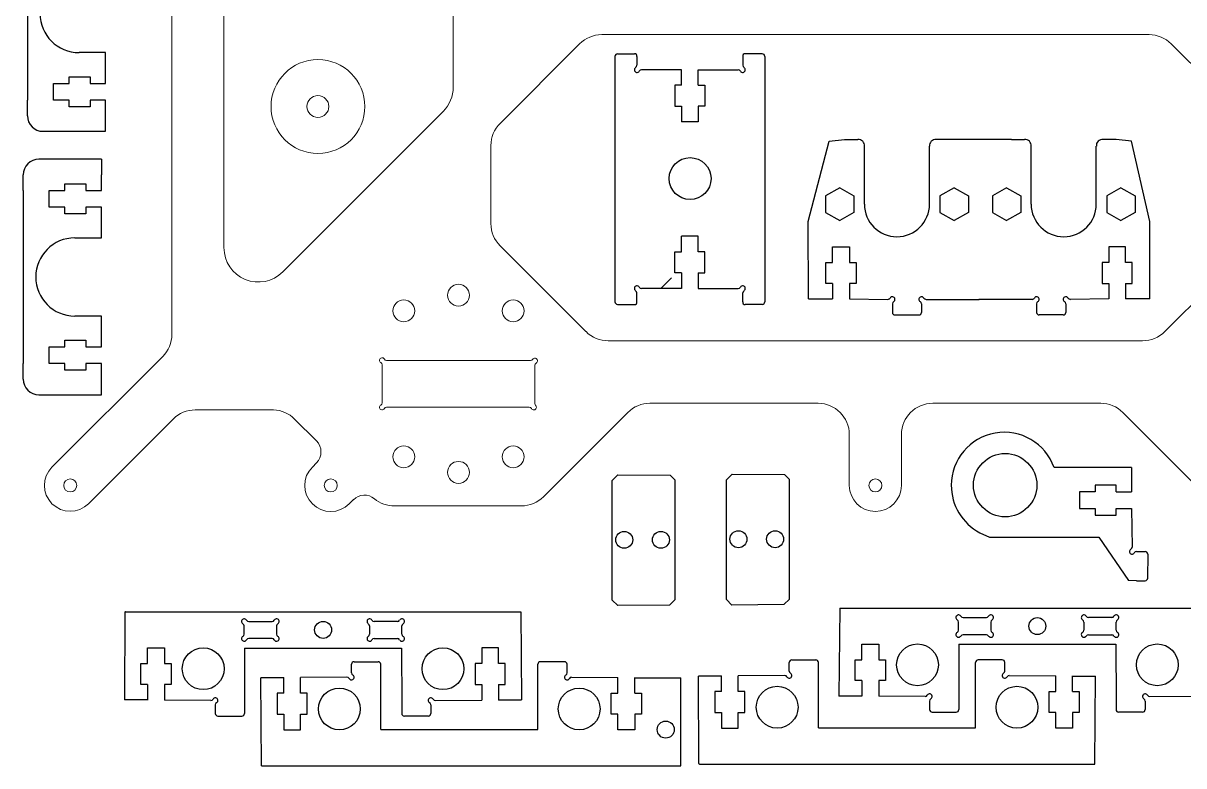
# Model space of a CAD drawing. Header units: millimetres. Extents: x 705 to 1064, y 390 to 812.
# Drawn here: x 710.8 to 933.5, y 398.7 to 541.2 of the extents above; entities that cross this region are included whole.
import ezdxf

# ---------------------------------------------------------------- set-up
doc = ezdxf.new("R2010")
doc.units = ezdxf.units.MM
doc.layers.add('WHITE', color=7, linetype='Continuous', true_color=0xffffff)

# ---------------------------------------------------------------- blocks, each defined once
blk = doc.blocks.new('f')
at = {"linetype": 'ByBlock'}
for p, q in [((395.29, 826.91), (396.8, 829.51)), ((396.8, 829.51), (399.8, 829.51)), ((399.8, 829.51), (401.29, 826.91)), ((395.29, 826.91), (396.8, 824.32)), ((399.8, 824.32), (401.29, 826.91)), ((396.8, 824.32), (399.8, 824.32))]:
    blk.add_line(p, q, dxfattribs=at)
blk = doc.blocks.new('h')
at = {"linetype": 'ByBlock'}
for p, q in [((395.29, 804.97), (396.8, 807.56)), ((396.8, 807.56), (399.8, 807.56)), ((399.8, 807.56), (401.29, 804.97)), ((395.29, 804.97), (396.8, 802.38)), ((399.8, 802.38), (401.29, 804.97)), ((396.8, 802.38), (399.8, 802.38))]:
    blk.add_line(p, q, dxfattribs=at)

msp = doc.modelspace()

# ---------------------------------------------------------------- linework, layer by layer
at = {"color": 7, "linetype": 'Continuous', "lineweight": 15}
for p, q in [((739.29, 481.48), (739.29, 632.51)), ((749.29, 498.13), (749.29, 615.86)), ((793.29, 585.06), (793.29, 528.93)), ((821.77, 539), (926.8, 539)), ((817.53, 537.24), (802.28, 521.98)), ((931.05, 537.24), (946.3, 521.98)), ((760.56, 493.46), (791.36, 524.26)), ((800.52, 502.74), (800.52, 517.74)), ((818.76, 482.01), (802.28, 498.5)), ((929.81, 482.01), (946.3, 498.5)), ((823.01, 480.26), (925.57, 480.26)), ((737.53, 477.24), (716.29, 456)), ((779.64, 475.63), (779.64, 468.36)), ((808.12, 476.5), (780.5, 476.5)), ((808.94, 468.21), (808.94, 475.55)), ((831.03, 468.26), (863.29, 468.26)), ((885.29, 468.26), (917.54, 468.26)), ((758.8, 467), (743.77, 467)), ((780.5, 467.5), (807.87, 467.5)), ((826.79, 466.5), (810.62, 450.33)), ((921.79, 466.5), (937.96, 450.33)), ((723.29, 449), (739.53, 465.24)), ((767.03, 461.05), (762.85, 465.24)), ((869.29, 452.5), (869.29, 462.26)), ((879.29, 452.5), (879.29, 462.26)), ((767.03, 456.81), (766.25, 456.03)), ((773.32, 448.96), (774.13, 449.77)), ((806.38, 448.57), (782, 448.57))]:
    msp.add_line(p, q, dxfattribs=at)
for p, q in [((824.29, 534.81), (824.29, 487.73)), ((824.29, 534.81), (824.29, 487.73)), ((824.8, 535.33), (828.05, 535.33)), ((824.8, 535.33), (828.05, 535.33)), ((828.54, 534.83), (828.54, 533.12)), ((828.54, 534.83), (828.54, 533.12)), ((848.83, 534.83), (848.83, 533.12)), ((848.83, 534.83), (848.83, 533.12)), ((852.57, 535.33), (849.32, 535.33)), ((852.57, 535.33), (849.32, 535.33)), ((853.08, 534.81), (853.08, 487.73)), ((853.08, 534.81), (853.08, 487.73)), ((837.06, 532.24), (829.4, 532.26)), ((837.06, 532.24), (829.4, 532.26)), ((840.31, 532.24), (847.97, 532.26)), ((840.31, 532.24), (847.97, 532.26)), ((837.06, 529.28), (837.06, 532.24)), ((837.06, 529.28), (837.06, 532.24)), ((840.31, 529.28), (840.31, 532.24)), ((840.31, 529.28), (840.31, 532.24)), ((865.43, 518.56), (868.39, 518.89)), ((900.39, 518.89), (888.48, 518.89)), ((923.43, 518.56), (920.48, 518.89)), ((861.41, 503.17), (865.43, 518.56)), ((926.97, 503.17), (923.43, 518.56)), ((861.43, 488.31), (861.41, 503.17)), ((926.95, 488.31), (926.97, 503.17)), ((837.06, 493.27), (837.06, 490.32)), ((837.06, 493.27), (837.06, 490.32)), ((840.31, 493.27), (840.31, 490.32)), ((840.31, 493.27), (840.31, 490.32)), ((837.06, 490.32), (829.4, 490.3)), ((837.06, 490.32), (829.4, 490.3)), ((840.31, 490.32), (847.97, 490.3)), ((840.31, 490.32), (847.97, 490.3)), ((866.08, 491.24), (866.08, 488.29)), ((869.3, 491.24), (869.3, 488.29)), ((919.08, 491.24), (919.08, 488.29)), ((922.3, 491.24), (922.3, 488.29)), ((828.54, 487.73), (828.54, 489.43)), ((828.54, 487.73), (828.54, 489.43)), ((848.83, 487.73), (848.83, 489.43)), ((848.83, 487.73), (848.83, 489.43)), ((861.43, 488.31), (866.08, 488.29)), ((926.95, 488.31), (922.3, 488.29)), ((824.8, 487.23), (828.05, 487.23)), ((824.8, 487.23), (828.05, 487.23)), ((852.57, 487.23), (849.32, 487.23)), ((852.57, 487.23), (849.32, 487.23)), ((823.8, 453.47), (824.89, 454.55)), ((823.8, 453.47), (824.89, 454.55)), ((824.89, 454.55), (834.91, 454.5)), ((824.89, 454.55), (834.91, 454.5)), ((834.91, 454.5), (835.87, 453.54)), ((834.91, 454.5), (835.87, 453.54)), ((845.71, 453.59), (846.8, 454.67)), ((845.71, 453.59), (846.8, 454.67)), ((846.8, 454.67), (856.82, 454.62)), ((846.8, 454.67), (856.82, 454.62)), ((856.82, 454.62), (857.78, 453.66)), ((856.82, 454.62), (857.78, 453.66)), ((923.44, 455.93), (908.58, 455.95)), ((923.44, 455.93), (923.46, 451.28)), ((920.51, 451.28), (923.46, 451.28)), ((920.51, 448.06), (923.46, 448.06)), ((894.31, 443.42), (896.19, 442.55)), ((896.19, 442.55), (917.19, 442.55)), ((917.19, 442.55), (922.89, 434.25)), ((924.4, 434.22), (922.89, 434.25)), ((824.86, 429.43), (823.8, 430.49)), ((824.86, 429.43), (823.8, 430.49)), ((835.87, 430.58), (834.81, 429.53)), ((835.87, 430.58), (834.81, 429.53)), ((846.77, 429.55), (845.71, 430.61)), ((846.77, 429.55), (845.71, 430.61)), ((857.78, 430.7), (856.72, 429.65)), ((857.78, 430.7), (856.72, 429.65)), ((730.38, 428.22), (806.24, 428.22)), ((730.38, 428.22), (806.24, 428.22)), ((834.81, 429.53), (824.86, 429.43)), ((834.81, 429.53), (824.86, 429.43)), ((856.72, 429.65), (846.77, 429.55)), ((856.72, 429.65), (846.77, 429.55)), ((867.44, 428.97), (947.87, 428.96)), ((867.44, 428.97), (947.87, 428.96)), ((753.24, 421.28), (753.22, 410.38)), ((753.24, 421.28), (753.22, 410.38)), ((783.38, 421.28), (783.4, 410.38)), ((783.38, 421.28), (783.4, 410.38)), ((890.31, 422.03), (890.29, 411.12)), ((890.31, 422.03), (890.29, 411.12)), ((920.44, 422.03), (920.46, 411.12)), ((920.44, 422.03), (920.46, 411.12)), ((779.38, 405.64), (779.36, 416.55)), ((779.38, 405.64), (779.36, 416.55)), ((809.51, 405.64), (809.53, 416.55)), ((809.51, 405.64), (809.53, 416.55)), ((863.38, 405.98), (863.35, 416.89)), ((863.38, 405.98), (863.35, 416.89)), ((893.51, 405.98), (893.53, 416.89)), ((893.51, 405.98), (893.53, 416.89)), ((734.64, 414.29), (734.64, 411.29)), ((734.64, 414.29), (734.64, 411.29)), ((737.85, 414.29), (737.85, 411.29)), ((737.85, 414.29), (737.85, 411.29)), ((760.77, 415.59), (756.35, 415.58)), ((760.77, 415.59), (756.35, 415.58)), ((760.77, 412.63), (760.77, 415.64)), ((760.77, 412.63), (760.77, 415.64)), ((763.99, 412.63), (763.99, 415.64)), ((763.99, 412.63), (763.99, 415.64)), ((798.77, 414.29), (798.77, 411.29)), ((798.77, 414.29), (798.77, 411.29)), ((801.98, 414.29), (801.98, 411.29)), ((801.98, 414.29), (801.98, 411.29)), ((824.9, 412.63), (824.9, 415.64)), ((824.9, 412.63), (824.9, 415.64)), ((828.12, 412.63), (828.12, 415.64)), ((828.12, 412.63), (828.12, 415.64)), ((828.12, 415.59), (836.96, 415.57)), ((828.12, 415.59), (836.96, 415.57)), ((836.94, 398.71), (836.96, 415.57)), ((836.94, 398.71), (836.96, 415.57)), ((844.77, 415.93), (840.35, 415.92)), ((844.77, 415.93), (840.35, 415.92)), ((844.77, 412.97), (844.77, 415.98)), ((844.77, 412.97), (844.77, 415.98)), ((847.99, 412.97), (847.99, 415.98)), ((847.99, 412.97), (847.99, 415.98)), ((871.7, 415.04), (871.7, 412.03)), ((871.7, 415.04), (871.7, 412.03)), ((874.92, 415.04), (874.92, 412.03)), ((874.92, 415.04), (874.92, 412.03)), ((908.9, 412.97), (908.9, 415.98)), ((908.9, 412.97), (908.9, 415.98)), ((912.12, 412.97), (912.12, 415.98)), ((912.12, 412.97), (912.12, 415.98)), ((912.12, 415.93), (916.54, 415.92)), ((912.12, 415.93), (916.54, 415.92)), ((871.7, 412.08), (867.28, 412.09)), ((871.7, 412.08), (867.28, 412.09)), ((734.64, 411.33), (730.22, 411.34)), ((734.64, 411.33), (730.22, 411.34)), ((801.98, 411.33), (806.4, 411.34)), ((801.98, 411.33), (806.4, 411.34)), ((756.51, 398.7), (836.94, 398.71)), ((756.51, 398.7), (836.94, 398.71)), ((840.51, 399.04), (916.38, 399.04)), ((840.51, 399.04), (916.38, 399.04))]:
    msp.add_line(p, q)
at = {"linetype": 'ByBlock'}
for p, q in [((711.58, 523.45), (711.58, 526.45)), ((711.58, 523.45), (711.58, 526.45)), ((726.59, 520.45), (726.59, 523.45)), ((726.59, 520.45), (726.59, 523.45)), ((868.39, 518.89), (870.89, 518.89)), ((888.48, 518.89), (885.98, 518.89)), ((900.39, 518.89), (902.89, 518.89)), ((920.48, 518.89), (917.98, 518.89)), ((872.18, 506.48), (872.18, 517.58)), ((884.68, 506.48), (884.68, 517.58)), ((904.18, 506.48), (904.18, 517.58)), ((916.68, 506.48), (916.68, 517.58)), ((725.78, 515.1), (725.78, 512.1)), ((725.78, 515.1), (725.78, 512.1)), ((710.77, 509.1), (710.77, 512.1)), ((710.77, 509.1), (710.77, 512.1)), ((710.77, 472.9), (710.77, 475.9)), ((710.77, 472.9), (710.77, 475.9)), ((725.78, 469.9), (725.78, 472.9)), ((725.78, 469.9), (725.78, 472.9))]:
    msp.add_line(p, q, dxfattribs=at)
for points in [[(869.3, 488.29), (876.68, 488.21)], [(884.01, 488.21), (894.21, 488.21)], [(904.37, 488.21), (894.17, 488.21)], [(919.08, 488.29), (911.7, 488.21)], [(878.05, 485.21), (882.64, 485.21)], [(910.33, 485.21), (905.74, 485.21)], [(823.8, 430.49), (823.8, 453.47)], [(823.8, 430.49), (823.8, 453.47)], [(835.87, 430.58), (835.87, 453.54)], [(835.87, 430.58), (835.87, 453.54)], [(845.71, 430.61), (845.71, 453.59)], [(845.71, 430.61), (845.71, 453.59)], [(857.78, 430.7), (857.78, 453.66)], [(857.78, 430.7), (857.78, 453.66)], [(923.46, 448.06), (923.54, 440.68)], [(926.54, 439.31), (926.53, 434.73)], [(730.26, 428.11), (730.22, 411.34)], [(730.26, 428.11), (730.22, 411.34)], [(806.24, 428.22), (806.4, 411.34)], [(806.24, 428.22), (806.4, 411.34)], [(867.44, 428.97), (867.28, 412.09)], [(867.44, 428.97), (867.28, 412.09)], [(753.24, 421.28), (783.38, 421.28)], [(753.24, 421.28), (783.38, 421.28)], [(890.31, 422.03), (920.44, 422.03)], [(890.31, 422.03), (920.44, 422.03)], [(774.26, 418.68), (778.85, 418.68)], [(774.26, 418.68), (778.85, 418.68)], [(814.63, 418.68), (810.04, 418.68)], [(814.63, 418.68), (810.04, 418.68)], [(858.26, 419.02), (862.85, 419.02)], [(858.26, 419.02), (862.85, 419.02)], [(898.63, 419.02), (894.04, 419.02)], [(898.63, 419.02), (894.04, 419.02)], [(756.51, 398.7), (756.35, 415.58)], [(756.51, 398.7), (756.35, 415.58)], [(772.89, 415.68), (763.99, 415.64)], [(772.89, 415.68), (763.99, 415.64)], [(816, 415.68), (824.9, 415.64)], [(816, 415.68), (824.9, 415.64)], [(840.39, 399.16), (840.35, 415.92)], [(840.39, 399.16), (840.35, 415.92)], [(856.89, 416.02), (847.99, 415.98)], [(856.89, 416.02), (847.99, 415.98)], [(899.99, 416.02), (908.9, 415.98)], [(899.99, 416.02), (908.9, 415.98)], [(916.38, 399.04), (916.54, 415.92)], [(916.38, 399.04), (916.54, 415.92)], [(883.82, 411.99), (874.92, 412.03)], [(883.82, 411.99), (874.92, 412.03)], [(926.92, 411.99), (935.83, 412.03)], [(926.92, 411.99), (935.83, 412.03)], [(746.76, 411.24), (737.85, 411.29)], [(746.76, 411.24), (737.85, 411.29)], [(789.86, 411.24), (798.77, 411.29)], [(789.86, 411.24), (798.77, 411.29)], [(748.13, 408.24), (752.71, 408.25)], [(748.13, 408.24), (752.71, 408.25)], [(788.49, 408.24), (783.91, 408.25)], [(788.49, 408.24), (783.91, 408.25)], [(885.19, 408.99), (889.78, 408.99)], [(885.19, 408.99), (889.78, 408.99)], [(925.56, 408.99), (920.97, 408.99)], [(925.56, 408.99), (920.97, 408.99)], [(779.38, 405.64), (809.51, 405.64)], [(779.38, 405.64), (809.51, 405.64)], [(863.38, 405.98), (893.51, 405.98)], [(863.38, 405.98), (893.51, 405.98)]]:
    msp.add_lwpolyline(points)
at = {"color": 7, "linetype": 'Continuous', "lineweight": 15}
for centre, radius in [((767.32, 525.21), 9), ((767.32, 525.21), 2.1), ((794.29, 489), 2.1), ((783.79, 486), 2.1), ((804.79, 486), 2.1), ((783.79, 458), 2.1), ((804.79, 458), 2.1), ((794.29, 455), 2.1), ((719.79, 452.5), 1.25), ((769.79, 452.5), 1.25), ((874.29, 452.5), 1.25)]:
    msp.add_circle(centre, radius, dxfattribs=at)
for centre, radius in [((838.73, 511.39), 4.02), ((838.73, 511.39), 4.02), ((899.19, 452.55), 6.08), ((826.09, 442.06), 1.63), ((826.09, 442.06), 1.63), ((833.14, 442.06), 1.63), ((833.14, 442.06), 1.63), ((848, 442.18), 1.63), ((848, 442.18), 1.63), ((855.05, 442.18), 1.63), ((855.05, 442.18), 1.63), ((768.31, 424.77), 1.62), ((768.31, 424.77), 1.62), ((905.37, 425.51), 1.62), ((905.37, 425.51), 1.62), ((905.37, 425.51), 1.62), ((905.37, 425.51), 1.62), ((745.31, 417.32), 4.01), ((745.31, 417.32), 4.01), ((791.31, 417.32), 4.01), ((791.31, 417.32), 4.01), ((882.37, 418.07), 4.01), ((882.37, 418.07), 4.01), ((928.38, 418.07), 4.01), ((928.38, 418.07), 4.01), ((771.44, 409.6), 4.01), ((771.44, 409.6), 4.01), ((817.45, 409.6), 4.01), ((817.45, 409.6), 4.01), ((855.44, 409.94), 4.01), ((855.44, 409.94), 4.01), ((901.45, 409.94), 4.01), ((901.45, 409.94), 4.01), ((834.05, 405.64), 1.63), ((834.05, 405.64), 1.63)]:
    msp.add_circle(centre, radius)
for centre, radius, start, end in [((821.77, 533), 6, 90, 135), ((926.8, 533), 6, 45, 90), ((786.69, 528.93), 6.6, 315, 360), ((806.52, 517.74), 6, 135, 180), ((806.52, 502.74), 6, 180, 225), ((755.89, 498.13), 6.6, 180.0001, 314.9999), ((733.29, 481.48), 6, 315, 0), ((823.01, 486.26), 6, 225, 270), ((925.57, 486.26), 6, 270, 315), ((779.64, 476.5), 0.5, 30, 240), ((780.5, 477), 0.5, 210, 270), ((808.12, 477), 0.5, 270, 324.6125), ((808.94, 476.42), 0.5, 300, 144.6125), ((779.14, 475.63), 0.5, 0, 60), ((809.44, 475.55), 0.5, 120, 180), ((779.64, 467.5), 0.5, 120, 330), ((779.14, 468.36), 0.5, 300, 0), ((808.74, 467.5), 0.5, 210, 45.573), ((809.44, 468.21), 0.5, 180, 225.573), ((831.03, 462.26), 6, 90, 135.0001), ((863.29, 462.26), 6, 0, 90), ((885.29, 462.26), 6, 90, 180), ((917.54, 462.26), 6, 44.9999, 90), ((743.77, 461), 6, 90, 135), ((758.6, 461), 6, 44.9535, 88.0569), ((780.5, 467), 0.5, 90, 150), ((807.87, 467), 0.5, 30, 90), ((764.91, 458.93), 3, 315, 45), ((719.79, 452.5), 4.95, 135, 315), ((769.79, 452.5), 5, 135, 315), ((874.29, 452.5), 5, 180, 0), ((776.25, 447.64), 3, 50.2898, 135), ((782, 454.57), 6, 230.2898, 270), ((806.38, 454.57), 6, 270, 315.0001)]:
    msp.add_arc(centre, radius, start, end, dxfattribs=at)
for centre, radius, start, end in [((824.84, 534.78), 0.552, 94.5002, 174.3533), ((824.84, 534.78), 0.552, 94.5002, 174.3533), ((828.12, 534.9), 0.427, 349.7748, 99.7328), ((828.12, 534.9), 0.427, 349.7748, 99.7328), ((849.25, 534.9), 0.427, 80.2672, 190.2252), ((849.25, 534.9), 0.427, 80.2672, 190.2252), ((852.53, 534.78), 0.552, 5.6467, 85.4998), ((852.53, 534.78), 0.552, 5.6467, 85.4998), ((824.84, 487.78), 0.552, 185.6467, 265.4998), ((824.84, 487.78), 0.552, 185.6467, 265.4998), ((828.12, 487.65), 0.427, 260.2672, 10.2252), ((828.12, 487.65), 0.427, 260.2672, 10.2252), ((849.25, 487.65), 0.427, 169.7748, 279.7328), ((849.25, 487.65), 0.427, 169.7748, 279.7328), ((852.53, 487.78), 0.552, 274.5002, 354.3533), ((852.53, 487.78), 0.552, 274.5002, 354.3533), ((899.01, 452.52), 10.17, 19.7118, 179.8227), ((899.19, 452.55), 10.35, 180, 241.9235), ((730.36, 428.12), 0.108, 83.2844, 185.4998), ((730.36, 428.12), 0.108, 83.2844, 185.4998), ((840.5, 399.15), 0.108, 174.5002, 276.7156), ((840.5, 399.15), 0.108, 174.5002, 276.7156)]:
    msp.add_arc(centre, radius, start, end)
at = {"linetype": 'ByBlock'}
for centre, radius, start, end in [((871.01, 517.71), 1.18, 353.4384, 95.8605), ((885.86, 517.71), 1.18, 84.1395, 186.5616), ((903.01, 517.71), 1.18, 353.4384, 95.8605), ((917.86, 517.71), 1.18, 84.1395, 186.5616), ((878.43, 506.48), 6.25, 180, 0), ((910.43, 506.48), 6.25, 180, 0)]:
    msp.add_arc(centre, radius, start, end, dxfattribs=at)
at = {"layer": 'WHITE', "linetype": 'Continuous'}
for p, q in [((711.58, 559.65), (711.58, 526.45)), ((711.58, 559.65), (711.58, 526.45)), ((726.59, 535.55), (721.49, 535.55)), ((726.59, 535.55), (721.49, 535.55)), ((726.59, 529.65), (726.59, 535.55)), ((726.59, 529.65), (726.59, 535.55)), ((719.59, 529.65), (719.59, 530.92)), ((719.59, 529.65), (719.59, 530.92)), ((719.59, 530.92), (723.59, 530.92)), ((719.59, 530.92), (723.59, 530.92)), ((723.59, 530.92), (723.59, 529.65)), ((723.59, 530.92), (723.59, 529.65)), ((716.59, 526.45), (716.59, 529.65)), ((716.59, 526.45), (716.59, 529.65)), ((716.59, 529.65), (719.59, 529.65)), ((716.59, 529.65), (719.59, 529.65)), ((723.59, 529.65), (726.59, 529.65)), ((723.59, 529.65), (726.59, 529.65)), ((835.78, 529.28), (835.78, 525.26)), ((835.78, 529.28), (835.78, 525.26)), ((837.06, 529.28), (835.78, 529.28)), ((837.06, 529.28), (835.78, 529.28)), ((840.31, 529.28), (841.59, 529.28)), ((840.31, 529.28), (841.59, 529.28)), ((841.59, 529.28), (841.59, 525.26)), ((841.59, 529.28), (841.59, 525.26)), ((719.59, 526.45), (716.59, 526.45)), ((719.59, 526.45), (716.59, 526.45)), ((719.59, 525.17), (719.59, 526.45)), ((719.59, 525.17), (719.59, 526.45)), ((726.59, 526.45), (723.59, 526.45)), ((726.59, 526.45), (723.59, 526.45)), ((723.59, 526.45), (723.59, 525.17)), ((723.59, 526.45), (723.59, 525.17)), ((726.59, 523.45), (726.59, 526.45)), ((726.59, 523.45), (726.59, 526.45)), ((723.59, 525.17), (719.59, 525.17)), ((723.59, 525.17), (719.59, 525.17)), ((835.78, 525.26), (837.06, 525.26)), ((835.78, 525.26), (837.06, 525.26)), ((837.06, 525.26), (837.06, 522.24)), ((837.06, 525.26), (837.06, 522.24)), ((840.31, 525.26), (840.31, 522.24)), ((840.31, 525.26), (840.31, 522.24)), ((841.59, 525.26), (840.31, 525.26)), ((841.59, 525.26), (840.31, 525.26)), ((840.31, 522.24), (837.09, 522.24)), ((840.31, 522.24), (837.09, 522.24)), ((714.58, 520.45), (726.59, 520.45)), ((714.58, 520.45), (726.59, 520.45)), ((725.78, 515.1), (713.77, 515.1)), ((725.78, 515.1), (713.77, 515.1)), ((718.78, 509.1), (718.78, 510.38)), ((718.78, 509.1), (718.78, 510.38)), ((718.78, 510.38), (722.78, 510.38)), ((718.78, 510.38), (722.78, 510.38)), ((722.78, 510.38), (722.78, 509.1)), ((722.78, 510.38), (722.78, 509.1)), ((725.78, 509.1), (725.78, 512.1)), ((725.78, 509.1), (725.78, 512.1)), ((710.77, 509.1), (710.77, 475.9)), ((710.77, 509.1), (710.77, 475.9)), ((715.78, 505.9), (715.78, 509.1)), ((715.78, 505.9), (715.78, 509.1)), ((715.78, 509.1), (718.78, 509.1)), ((715.78, 509.1), (718.78, 509.1)), ((722.78, 509.1), (725.78, 509.1)), ((722.78, 509.1), (725.78, 509.1)), ((718.78, 505.9), (715.78, 505.9)), ((718.78, 505.9), (715.78, 505.9)), ((718.78, 504.63), (718.78, 505.9)), ((718.78, 504.63), (718.78, 505.9)), ((725.78, 505.9), (722.78, 505.9)), ((725.78, 505.9), (722.78, 505.9)), ((722.78, 505.9), (722.78, 504.63)), ((722.78, 505.9), (722.78, 504.63)), ((725.78, 500), (725.78, 505.9)), ((725.78, 500), (725.78, 505.9)), ((722.78, 504.63), (718.78, 504.63)), ((722.78, 504.63), (718.78, 504.63)), ((720.68, 500), (725.78, 500)), ((720.68, 500), (725.78, 500)), ((837.06, 497.3), (837.06, 500.31)), ((837.06, 497.3), (837.06, 500.31)), ((840.31, 500.31), (837.09, 500.31)), ((840.31, 500.31), (837.09, 500.31)), ((840.31, 497.3), (840.31, 500.31)), ((840.31, 497.3), (840.31, 500.31)), ((835.78, 493.27), (835.78, 497.3)), ((835.78, 493.27), (835.78, 497.3)), ((835.78, 497.3), (837.06, 497.3)), ((835.78, 497.3), (837.06, 497.3)), ((841.59, 497.3), (840.31, 497.3)), ((841.59, 497.3), (840.31, 497.3)), ((841.59, 493.27), (841.59, 497.3)), ((841.59, 493.27), (841.59, 497.3)), ((866.08, 498.28), (869.3, 498.28)), ((866.08, 495.26), (866.08, 498.28)), ((869.3, 498.28), (869.3, 495.26)), ((922.3, 498.28), (919.08, 498.28)), ((919.08, 498.28), (919.08, 495.26)), ((922.3, 495.26), (922.3, 498.28)), ((864.8, 495.26), (866.08, 495.26)), ((864.8, 491.24), (864.8, 495.26)), ((869.3, 495.26), (870.58, 495.26)), ((870.58, 495.26), (870.58, 491.24)), ((917.8, 495.26), (917.8, 491.24)), ((919.08, 495.26), (917.8, 495.26)), ((923.58, 495.26), (922.3, 495.26)), ((923.58, 491.24), (923.58, 495.26)), ((835.16, 492.35), (833.16, 490.35)), ((835.16, 492.35), (833.16, 490.35)), ((837.06, 493.27), (835.78, 493.27)), ((837.06, 493.27), (835.78, 493.27)), ((840.31, 493.27), (841.59, 493.27)), ((840.31, 493.27), (841.59, 493.27)), ((866.08, 491.24), (864.8, 491.24)), ((870.58, 491.24), (869.3, 491.24)), ((917.8, 491.24), (919.08, 491.24)), ((922.3, 491.24), (923.58, 491.24)), ((877.55, 487.34), (877.55, 485.71)), ((883.14, 487.34), (883.14, 485.71)), ((905.23, 487.34), (905.23, 485.71)), ((910.83, 487.34), (910.83, 485.71)), ((725.78, 485), (720.68, 485)), ((725.78, 485), (720.68, 485)), ((725.78, 479.1), (725.78, 485)), ((725.78, 479.1), (725.78, 485)), ((715.78, 475.9), (715.78, 479.1)), ((715.78, 475.9), (715.78, 479.1)), ((715.78, 479.1), (718.78, 479.1)), ((715.78, 479.1), (718.78, 479.1)), ((718.78, 479.1), (718.78, 480.38)), ((718.78, 479.1), (718.78, 480.38)), ((718.78, 480.38), (722.78, 480.38)), ((718.78, 480.38), (722.78, 480.38)), ((722.78, 480.38), (722.78, 479.1)), ((722.78, 480.38), (722.78, 479.1)), ((722.78, 479.1), (725.78, 479.1)), ((722.78, 479.1), (725.78, 479.1)), ((718.78, 475.9), (715.78, 475.9)), ((718.78, 475.9), (715.78, 475.9)), ((718.78, 474.63), (718.78, 475.9)), ((718.78, 474.63), (718.78, 475.9)), ((722.78, 474.63), (718.78, 474.63)), ((722.78, 474.63), (718.78, 474.63)), ((725.78, 475.9), (722.78, 475.9)), ((725.78, 475.9), (722.78, 475.9)), ((722.78, 475.9), (722.78, 474.63)), ((722.78, 475.9), (722.78, 474.63)), ((725.78, 472.9), (725.78, 475.9)), ((725.78, 472.9), (725.78, 475.9)), ((713.77, 469.9), (725.78, 469.9)), ((713.77, 469.9), (725.78, 469.9)), ((916.48, 452.56), (916.48, 451.28)), ((920.51, 452.56), (916.48, 452.56)), ((920.51, 451.28), (920.51, 452.56)), ((913.47, 451.28), (913.47, 448.06)), ((916.48, 451.28), (913.47, 451.28)), ((913.47, 448.06), (916.48, 448.06)), ((916.48, 448.06), (916.48, 446.78)), ((920.51, 446.78), (920.51, 448.06)), ((916.48, 446.78), (920.51, 446.78)), ((924.4, 439.81), (926.04, 439.81)), ((924.4, 434.22), (926.04, 434.22)), ((753.18, 423.97), (753.18, 425.53)), ((753.18, 423.97), (753.18, 425.53)), ((754.05, 426.4), (758.52, 426.4)), ((754.05, 426.4), (758.52, 426.4)), ((759.38, 425.53), (759.38, 423.97)), ((759.38, 425.53), (759.38, 423.97)), ((777.24, 425.53), (777.24, 423.97)), ((777.24, 425.53), (777.24, 423.97)), ((782.57, 426.4), (778.1, 426.4)), ((782.57, 426.4), (778.1, 426.4)), ((783.44, 423.97), (783.44, 425.53)), ((783.44, 423.97), (783.44, 425.53)), ((890.25, 424.71), (890.25, 426.28)), ((890.25, 424.71), (890.25, 426.28)), ((891.11, 427.15), (895.58, 427.15)), ((891.11, 427.15), (895.58, 427.15)), ((896.45, 426.28), (896.45, 424.71)), ((896.45, 426.28), (896.45, 424.71)), ((914.3, 426.28), (914.3, 424.71)), ((914.3, 426.28), (914.3, 424.71)), ((919.64, 427.15), (915.17, 427.15)), ((919.64, 427.15), (915.17, 427.15)), ((920.5, 424.71), (920.5, 426.28)), ((920.5, 424.71), (920.5, 426.28)), ((895.58, 423.85), (891.11, 423.85)), ((895.58, 423.85), (891.11, 423.85)), ((915.17, 423.85), (919.64, 423.85)), ((915.17, 423.85), (919.64, 423.85)), ((734.64, 418.31), (734.64, 421.33)), ((734.64, 418.31), (734.64, 421.33)), ((734.64, 421.33), (737.85, 421.33)), ((734.64, 421.33), (737.85, 421.33)), ((737.85, 421.33), (737.85, 418.31)), ((737.85, 421.33), (737.85, 418.31)), ((758.52, 423.1), (754.05, 423.1)), ((758.52, 423.1), (754.05, 423.1)), ((778.1, 423.1), (782.57, 423.1)), ((778.1, 423.1), (782.57, 423.1)), ((801.98, 421.33), (798.77, 421.33)), ((801.98, 421.33), (798.77, 421.33)), ((798.77, 421.33), (798.77, 418.31)), ((798.77, 421.33), (798.77, 418.31)), ((801.98, 418.31), (801.98, 421.33)), ((801.98, 418.31), (801.98, 421.33)), ((871.7, 419.06), (871.7, 422.07)), ((871.7, 419.06), (871.7, 422.07)), ((871.7, 422.07), (874.92, 422.07)), ((871.7, 422.07), (874.92, 422.07)), ((874.92, 422.07), (874.92, 419.06)), ((874.92, 422.07), (874.92, 419.06)), ((870.42, 415.04), (870.42, 419.06)), ((870.42, 415.04), (870.42, 419.06)), ((870.42, 419.06), (871.7, 419.06)), ((870.42, 419.06), (871.7, 419.06)), ((874.92, 419.06), (876.2, 419.06)), ((874.92, 419.06), (876.2, 419.06)), ((876.2, 419.06), (876.2, 415.04)), ((876.2, 419.06), (876.2, 415.04)), ((733.35, 414.29), (733.35, 418.31)), ((733.35, 414.29), (733.35, 418.31)), ((733.35, 418.31), (734.64, 418.31)), ((733.35, 418.31), (734.64, 418.31)), ((737.85, 418.31), (739.13, 418.31)), ((737.85, 418.31), (739.13, 418.31)), ((739.13, 418.31), (739.13, 414.29)), ((739.13, 418.31), (739.13, 414.29)), ((773.76, 416.55), (773.76, 418.18)), ((773.76, 416.55), (773.76, 418.18)), ((779.36, 416.55), (779.36, 418.18)), ((779.36, 416.55), (779.36, 418.18)), ((797.48, 418.31), (797.48, 414.29)), ((797.48, 418.31), (797.48, 414.29)), ((798.77, 418.31), (797.48, 418.31)), ((798.77, 418.31), (797.48, 418.31)), ((803.27, 418.31), (801.98, 418.31)), ((803.27, 418.31), (801.98, 418.31)), ((803.27, 414.29), (803.27, 418.31)), ((803.27, 414.29), (803.27, 418.31)), ((809.53, 416.55), (809.53, 418.18)), ((809.53, 416.55), (809.53, 418.18)), ((815.13, 416.55), (815.13, 418.18)), ((815.13, 416.55), (815.13, 418.18)), ((857.76, 416.89), (857.76, 418.52)), ((857.76, 416.89), (857.76, 418.52)), ((863.35, 416.89), (863.35, 418.52)), ((863.35, 416.89), (863.35, 418.52)), ((893.53, 416.89), (893.53, 418.52)), ((893.53, 416.89), (893.53, 418.52)), ((899.13, 416.89), (899.13, 418.52)), ((899.13, 416.89), (899.13, 418.52)), ((734.64, 414.29), (733.35, 414.29)), ((734.64, 414.29), (733.35, 414.29)), ((739.13, 414.29), (737.85, 414.29)), ((739.13, 414.29), (737.85, 414.29)), ((797.48, 414.29), (798.77, 414.29)), ((797.48, 414.29), (798.77, 414.29)), ((801.98, 414.29), (803.27, 414.29)), ((801.98, 414.29), (803.27, 414.29)), ((871.7, 415.04), (870.42, 415.04)), ((871.7, 415.04), (870.42, 415.04)), ((876.2, 415.04), (874.92, 415.04)), ((876.2, 415.04), (874.92, 415.04)), ((759.49, 412.63), (759.49, 408.61)), ((759.49, 412.63), (759.49, 408.61)), ((760.77, 412.63), (759.49, 412.63)), ((760.77, 412.63), (759.49, 412.63)), ((765.27, 412.63), (763.99, 412.63)), ((765.27, 412.63), (763.99, 412.63)), ((765.27, 408.61), (765.27, 412.63)), ((765.27, 408.61), (765.27, 412.63)), ((823.62, 408.61), (823.62, 412.63)), ((823.62, 408.61), (823.62, 412.63)), ((823.62, 412.63), (824.9, 412.63)), ((823.62, 412.63), (824.9, 412.63)), ((828.12, 412.63), (829.4, 412.63)), ((828.12, 412.63), (829.4, 412.63)), ((829.4, 412.63), (829.4, 408.61)), ((829.4, 412.63), (829.4, 408.61)), ((843.49, 412.97), (843.49, 408.95)), ((843.49, 412.97), (843.49, 408.95)), ((844.77, 412.97), (843.49, 412.97)), ((844.77, 412.97), (843.49, 412.97)), ((849.27, 412.97), (847.99, 412.97)), ((849.27, 412.97), (847.99, 412.97)), ((849.27, 408.95), (849.27, 412.97)), ((849.27, 408.95), (849.27, 412.97)), ((907.62, 408.95), (907.62, 412.97)), ((907.62, 408.95), (907.62, 412.97)), ((907.62, 412.97), (908.9, 412.97)), ((907.62, 412.97), (908.9, 412.97)), ((912.12, 412.97), (913.4, 412.97)), ((912.12, 412.97), (913.4, 412.97)), ((913.4, 412.97), (913.4, 408.95)), ((913.4, 412.97), (913.4, 408.95)), ((747.63, 410.38), (747.63, 408.74)), ((747.63, 410.38), (747.63, 408.74)), ((753.22, 410.38), (753.22, 408.74)), ((753.22, 410.38), (753.22, 408.74)), ((783.4, 410.38), (783.4, 408.74)), ((783.4, 410.38), (783.4, 408.74)), ((788.99, 410.38), (788.99, 408.74)), ((788.99, 410.38), (788.99, 408.74)), ((884.69, 411.12), (884.69, 409.49)), ((884.69, 411.12), (884.69, 409.49)), ((890.29, 411.12), (890.29, 409.49)), ((890.29, 411.12), (890.29, 409.49)), ((920.46, 411.12), (920.46, 409.49)), ((920.46, 411.12), (920.46, 409.49)), ((926.06, 411.12), (926.06, 409.49)), ((926.06, 411.12), (926.06, 409.49)), ((759.49, 408.61), (760.77, 408.61)), ((759.49, 408.61), (760.77, 408.61)), ((760.77, 408.61), (760.77, 405.6)), ((760.77, 408.61), (760.77, 405.6)), ((763.99, 405.6), (763.99, 408.61)), ((763.99, 405.6), (763.99, 408.61)), ((763.99, 408.61), (765.27, 408.61)), ((763.99, 408.61), (765.27, 408.61)), ((824.9, 408.61), (823.62, 408.61)), ((824.9, 408.61), (823.62, 408.61)), ((824.9, 405.6), (824.9, 408.61)), ((824.9, 405.6), (824.9, 408.61)), ((828.12, 408.61), (828.12, 405.6)), ((828.12, 408.61), (828.12, 405.6)), ((829.4, 408.61), (828.12, 408.61)), ((829.4, 408.61), (828.12, 408.61)), ((843.49, 408.95), (844.77, 408.95)), ((843.49, 408.95), (844.77, 408.95)), ((844.77, 408.95), (844.77, 405.94)), ((844.77, 408.95), (844.77, 405.94)), ((847.99, 405.94), (847.99, 408.95)), ((847.99, 405.94), (847.99, 408.95)), ((847.99, 408.95), (849.27, 408.95)), ((847.99, 408.95), (849.27, 408.95)), ((908.9, 408.95), (907.62, 408.95)), ((908.9, 408.95), (907.62, 408.95)), ((908.9, 405.94), (908.9, 408.95)), ((908.9, 405.94), (908.9, 408.95)), ((912.12, 408.95), (912.12, 405.94)), ((912.12, 408.95), (912.12, 405.94)), ((913.4, 408.95), (912.12, 408.95)), ((913.4, 408.95), (912.12, 408.95)), ((760.77, 405.6), (763.99, 405.6)), ((760.77, 405.6), (763.99, 405.6)), ((828.12, 405.6), (824.9, 405.6)), ((828.12, 405.6), (824.9, 405.6)), ((844.77, 405.94), (847.99, 405.94)), ((844.77, 405.94), (847.99, 405.94)), ((912.12, 405.94), (908.9, 405.94)), ((912.12, 405.94), (908.9, 405.94))]:
    msp.add_line(p, q, dxfattribs=at)
for centre, radius, start, end in [((721.49, 543.05), 7.5, 90, 270), ((721.49, 543.05), 7.5, 90, 270), ((828.54, 532.26), 0.5, 120, 329.9998), ((828.54, 532.26), 0.5, 120, 329.9998), ((828.04, 533.12), 0.5, 300, 0), ((828.04, 533.12), 0.5, 300, 0), ((829.4, 531.76), 0.5, 90, 149.9998), ((829.4, 531.76), 0.5, 90, 149.9998), ((847.97, 531.76), 0.5, 30.0002, 90), ((847.97, 531.76), 0.5, 30.0002, 90), ((848.83, 532.26), 0.5, 210.0002, 60), ((848.83, 532.26), 0.5, 210.0002, 60), ((849.33, 533.12), 0.5, 180, 240), ((849.33, 533.12), 0.5, 180, 240), ((714.58, 523.45), 3, 180, 270), ((714.58, 523.45), 3, 180, 270), ((713.77, 512.1), 3, 90, 180), ((713.77, 512.1), 3, 90, 180), ((720.68, 492.5), 7.5, 90, 270), ((720.68, 492.5), 7.5, 90, 270), ((828.54, 490.3), 0.5, 30.0002, 240), ((828.54, 490.3), 0.5, 30.0002, 240), ((829.4, 490.8), 0.5, 210.0002, 270), ((829.4, 490.8), 0.5, 210.0002, 270), ((847.97, 490.8), 0.5, 270, 329.9998), ((847.97, 490.8), 0.5, 270, 329.9998), ((848.83, 490.3), 0.5, 300, 149.9998), ((848.83, 490.3), 0.5, 300, 149.9998), ((828.04, 489.43), 0.5, 0, 60), ((828.04, 489.43), 0.5, 0, 60), ((849.33, 489.43), 0.5, 120, 180), ((849.33, 489.43), 0.5, 120, 180), ((876.68, 488.71), 0.5, 270, 330), ((877.55, 488.21), 0.5, 300.0002, 150), ((878.05, 487.34), 0.5, 120.0002, 180), ((883.14, 488.21), 0.5, 30, 239.9998), ((882.64, 487.34), 0.5, 0, 59.9998), ((884.01, 488.71), 0.5, 210, 270), ((904.37, 488.71), 0.5, 270, 330), ((905.23, 488.21), 0.5, 300.0002, 150), ((905.73, 487.34), 0.5, 120.0002, 180), ((910.83, 488.21), 0.5, 30, 239.9998), ((910.33, 487.34), 0.5, 0, 59.9998), ((911.7, 488.71), 0.5, 210, 270), ((878.05, 485.71), 0.5, 180, 270), ((882.64, 485.71), 0.5, 270, 0), ((905.73, 485.71), 0.5, 180, 270), ((910.33, 485.71), 0.5, 270, 0), ((713.77, 472.9), 3, 180, 270), ((713.77, 472.9), 3, 180, 270), ((923.54, 439.81), 0.5, 120, 329.9998), ((923.04, 440.68), 0.5, 300, 0), ((924.4, 439.31), 0.5, 90, 149.9998), ((926.04, 439.31), 0.5, 0, 90), ((926.04, 434.72), 0.5, 270, 0), ((890.25, 427.15), 0.5, 30.0002, 240), ((890.25, 427.15), 0.5, 30.0002, 240), ((896.45, 427.15), 0.5, 300.0002, 150), ((896.45, 427.15), 0.5, 300.0002, 150), ((914.3, 427.15), 0.5, 30, 239.9998), ((914.3, 427.15), 0.5, 30, 239.9998), ((920.5, 427.15), 0.5, 300, 149.9998), ((920.5, 427.15), 0.5, 300, 149.9998), ((753.18, 426.4), 0.5, 30.0002, 240), ((753.18, 426.4), 0.5, 30.0002, 240), ((752.68, 425.53), 0.5, 0, 60), ((752.68, 425.53), 0.5, 0, 60), ((754.05, 426.9), 0.5, 210.0002, 270), ((754.05, 426.9), 0.5, 210.0002, 270), ((758.52, 426.9), 0.5, 270, 330), ((758.52, 426.9), 0.5, 270, 330), ((759.38, 426.4), 0.5, 300.0002, 150), ((759.38, 426.4), 0.5, 300.0002, 150), ((759.88, 425.53), 0.5, 120.0002, 180), ((759.88, 425.53), 0.5, 120.0002, 180), ((777.24, 426.4), 0.5, 30, 239.9998), ((777.24, 426.4), 0.5, 30, 239.9998), ((776.74, 425.53), 0.5, 0, 59.9998), ((776.74, 425.53), 0.5, 0, 59.9998), ((778.1, 426.9), 0.5, 210, 270), ((778.1, 426.9), 0.5, 210, 270), ((782.57, 426.9), 0.5, 270, 329.9998), ((782.57, 426.9), 0.5, 270, 329.9998), ((783.44, 426.4), 0.5, 300, 149.9998), ((783.44, 426.4), 0.5, 300, 149.9998), ((783.94, 425.53), 0.5, 120, 180), ((783.94, 425.53), 0.5, 120, 180), ((889.75, 426.28), 0.5, 0, 60), ((889.75, 426.28), 0.5, 0, 60), ((891.11, 427.65), 0.5, 210.0002, 270), ((891.11, 427.65), 0.5, 210.0002, 270), ((895.58, 427.65), 0.5, 270, 330), ((895.58, 427.65), 0.5, 270, 330), ((896.95, 426.28), 0.5, 120.0002, 180), ((896.95, 426.28), 0.5, 120.0002, 180), ((913.8, 426.28), 0.5, 0, 59.9998), ((913.8, 426.28), 0.5, 0, 59.9998), ((915.17, 427.65), 0.5, 210, 270), ((915.17, 427.65), 0.5, 210, 270), ((919.64, 427.65), 0.5, 270, 329.9998), ((919.64, 427.65), 0.5, 270, 329.9998), ((921, 426.28), 0.5, 120, 180), ((921, 426.28), 0.5, 120, 180), ((753.18, 423.1), 0.5, 120.0002, 330), ((753.18, 423.1), 0.5, 120.0002, 330), ((752.68, 423.97), 0.5, 300.0002, 0), ((752.68, 423.97), 0.5, 300.0002, 0), ((759.38, 423.1), 0.5, 210.0002, 60), ((759.38, 423.1), 0.5, 210.0002, 60), ((759.88, 423.97), 0.5, 180, 240), ((759.88, 423.97), 0.5, 180, 240), ((777.24, 423.1), 0.5, 120, 329.9998), ((777.24, 423.1), 0.5, 120, 329.9998), ((776.74, 423.97), 0.5, 300, 0), ((776.74, 423.97), 0.5, 300, 0), ((783.44, 423.1), 0.5, 210, 59.9998), ((783.44, 423.1), 0.5, 210, 59.9998), ((783.94, 423.97), 0.5, 180, 239.9998), ((783.94, 423.97), 0.5, 180, 239.9998), ((890.25, 423.85), 0.5, 120.0002, 330), ((890.25, 423.85), 0.5, 120.0002, 330), ((889.75, 424.71), 0.5, 300.0002, 0), ((889.75, 424.71), 0.5, 300.0002, 0), ((891.11, 423.35), 0.5, 90, 150), ((891.11, 423.35), 0.5, 90, 150), ((895.58, 423.35), 0.5, 30.0002, 90), ((895.58, 423.35), 0.5, 30.0002, 90), ((896.45, 423.85), 0.5, 210.0002, 60), ((896.45, 423.85), 0.5, 210.0002, 60), ((896.95, 424.71), 0.5, 180, 240), ((896.95, 424.71), 0.5, 180, 240), ((914.3, 423.85), 0.5, 120, 329.9998), ((914.3, 423.85), 0.5, 120, 329.9998), ((913.8, 424.71), 0.5, 300, 0), ((913.8, 424.71), 0.5, 300, 0), ((915.17, 423.35), 0.5, 90, 149.9998), ((915.17, 423.35), 0.5, 90, 149.9998), ((919.64, 423.35), 0.5, 30, 90), ((919.64, 423.35), 0.5, 30, 90), ((920.5, 423.85), 0.5, 210, 59.9998), ((920.5, 423.85), 0.5, 210, 59.9998), ((921, 424.71), 0.5, 180, 239.9998), ((921, 424.71), 0.5, 180, 239.9998), ((754.05, 422.6), 0.5, 90, 150), ((754.05, 422.6), 0.5, 90, 150), ((758.52, 422.6), 0.5, 30.0002, 90), ((758.52, 422.6), 0.5, 30.0002, 90), ((778.1, 422.6), 0.5, 90, 149.9998), ((778.1, 422.6), 0.5, 90, 149.9998), ((782.57, 422.6), 0.5, 30, 90), ((782.57, 422.6), 0.5, 30, 90), ((774.26, 418.18), 0.5, 90, 180), ((774.26, 418.18), 0.5, 90, 180), ((778.86, 418.18), 0.5, 0, 90), ((778.86, 418.18), 0.5, 0, 90), ((810.03, 418.18), 0.5, 90, 180), ((810.03, 418.18), 0.5, 90, 180), ((814.63, 418.18), 0.5, 0, 90), ((814.63, 418.18), 0.5, 0, 90), ((858.26, 418.52), 0.5, 90, 180), ((858.26, 418.52), 0.5, 90, 180), ((862.85, 418.52), 0.5, 0, 90), ((862.85, 418.52), 0.5, 0, 90), ((894.03, 418.52), 0.5, 90, 180), ((894.03, 418.52), 0.5, 90, 180), ((898.63, 418.52), 0.5, 0, 90), ((898.63, 418.52), 0.5, 0, 90), ((774.26, 416.55), 0.5, 180, 239.9998), ((774.26, 416.55), 0.5, 180, 239.9998), ((814.63, 416.55), 0.5, 300.0002, 0), ((814.63, 416.55), 0.5, 300.0002, 0), ((857.76, 416.02), 0.5, 210, 59.9998), ((857.76, 416.02), 0.5, 210, 59.9998), ((858.26, 416.89), 0.5, 180, 239.9998), ((858.26, 416.89), 0.5, 180, 239.9998), ((899.13, 416.02), 0.5, 120.0002, 330), ((899.13, 416.02), 0.5, 120.0002, 330), ((898.63, 416.89), 0.5, 300.0002, 0), ((898.63, 416.89), 0.5, 300.0002, 0), ((772.89, 415.18), 0.5, 30, 90), ((772.89, 415.18), 0.5, 30, 90), ((773.76, 415.68), 0.5, 210, 59.9998), ((773.76, 415.68), 0.5, 210, 59.9998), ((815.13, 415.68), 0.5, 120.0002, 330), ((815.13, 415.68), 0.5, 120.0002, 330), ((816, 415.18), 0.5, 90, 150), ((816, 415.18), 0.5, 90, 150), ((856.89, 415.52), 0.5, 30, 90), ((856.89, 415.52), 0.5, 30, 90), ((899.99, 415.52), 0.5, 90, 150), ((899.99, 415.52), 0.5, 90, 150), ((883.82, 412.49), 0.5, 270, 330), ((883.82, 412.49), 0.5, 270, 330), ((884.69, 411.99), 0.5, 300.0002, 150), ((884.69, 411.99), 0.5, 300.0002, 150), ((926.06, 411.99), 0.5, 30, 239.9998), ((926.06, 411.99), 0.5, 30, 239.9998), ((926.92, 412.49), 0.5, 210, 270), ((926.92, 412.49), 0.5, 210, 270), ((746.76, 411.74), 0.5, 270, 330), ((746.76, 411.74), 0.5, 270, 330), ((747.63, 411.24), 0.5, 300.0002, 150), ((747.63, 411.24), 0.5, 300.0002, 150), ((748.13, 410.38), 0.5, 120.0002, 180), ((748.13, 410.38), 0.5, 120.0002, 180), ((788.99, 411.24), 0.5, 30, 239.9998), ((788.99, 411.24), 0.5, 30, 239.9998), ((788.49, 410.38), 0.5, 0, 59.9998), ((788.49, 410.38), 0.5, 0, 59.9998), ((789.86, 411.74), 0.5, 210, 270), ((789.86, 411.74), 0.5, 210, 270), ((885.19, 411.12), 0.5, 120.0002, 180), ((885.19, 411.12), 0.5, 120.0002, 180), ((925.56, 411.12), 0.5, 0, 59.9998), ((925.56, 411.12), 0.5, 0, 59.9998), ((748.13, 408.74), 0.5, 180, 270), ((748.13, 408.74), 0.5, 180, 270), ((752.72, 408.74), 0.5, 270, 0), ((752.72, 408.74), 0.5, 270, 0), ((783.9, 408.74), 0.5, 180, 270), ((783.9, 408.74), 0.5, 180, 270), ((788.49, 408.74), 0.5, 270, 0), ((788.49, 408.74), 0.5, 270, 0), ((885.19, 409.49), 0.5, 180, 270), ((885.19, 409.49), 0.5, 180, 270), ((889.79, 409.49), 0.5, 270, 0), ((889.79, 409.49), 0.5, 270, 0), ((920.96, 409.49), 0.5, 180, 270), ((920.96, 409.49), 0.5, 180, 270), ((925.56, 409.49), 0.5, 270, 0), ((925.56, 409.49), 0.5, 270, 0)]:
    msp.add_arc(centre, radius, start, end, dxfattribs=at)

# ---------------------------------------------------------------- block references
at = {"linetype": 'ByBlock', "xscale": 1.05, "yscale": 1.05, "rotation": 270}
for name, p in [('h', (22.24, 924.68)), ('f', (21.14, 924.68)), ('h', (54.24, 924.68)), ('f', (53.14, 924.68))]:
    msp.add_blockref(name, p, dxfattribs=at)

doc.saveas('drawing.dxf')
